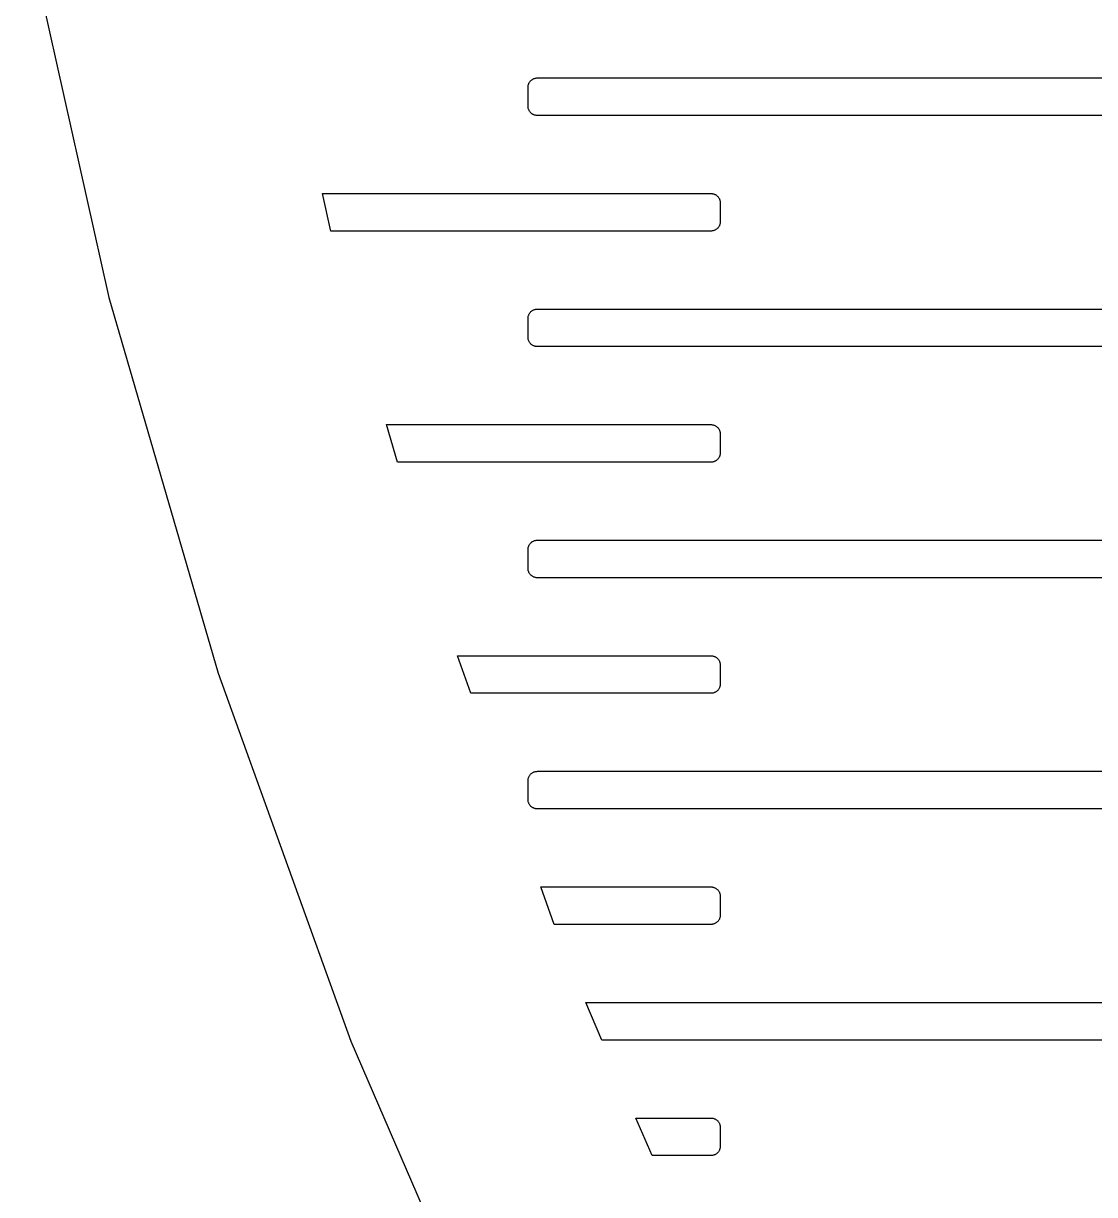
# Model space of a CAD drawing. Header units: metres. Extents: x -216 to 216, y -216 to 216.
# Drawn here: x -211.78 to -174.72, y -84.67 to -44.14 of the extents above; entities that cross this region are included whole.
import ezdxf

# ---------------------------------------------------------------- set-up
doc = ezdxf.new("R2010")
doc.units = ezdxf.units.M

msp = doc.modelspace()

# ---------------------------------------------------------------- linework, layer by layer
for p, q in [((-211.778, -40.3989), (-208.824, -53.6168)), ((-194.299, -46.2276), (-194.291, -46.2088)), ((-194.291, -46.2088), (-194.282, -46.1906)), ((-194.282, -46.1906), (-194.272, -46.173)), ((-194.272, -46.173), (-194.26, -46.1562)), ((-194.26, -46.1562), (-194.248, -46.14)), ((-194.248, -46.14), (-194.234, -46.1247)), ((-194.234, -46.1247), (-194.22, -46.1103)), ((-194.22, -46.1103), (-194.204, -46.0968)), ((-194.204, -46.0968), (-194.188, -46.0843)), ((-194.188, -46.0843), (-194.171, -46.0728)), ((-194.171, -46.0728), (-194.154, -46.0624)), ((-194.154, -46.0624), (-194.136, -46.0531)), ((-194.136, -46.0531), (-194.117, -46.045)), ((-194.117, -46.045), (-194.098, -46.0381)), ((-194.098, -46.0381), (-194.078, -46.0324)), ((-194.078, -46.0324), (-194.058, -46.028)), ((-194.058, -46.028), (-194.038, -46.0248)), ((-194.038, -46.0248), (-194.018, -46.0228)), ((-194.018, -46.0228), (-193.997, -46.0222)), ((-193.997, -46.0222), (-162.997, -46.0222)), ((-194.322, -46.3268), (-194.32, -46.3065)), ((-194.322, -46.3472), (-194.322, -46.3268)), ((-194.322, -46.9972), (-194.322, -46.3472)), ((-194.32, -46.3065), (-194.316, -46.2863)), ((-194.316, -46.2863), (-194.312, -46.2664)), ((-194.312, -46.2664), (-194.306, -46.2468)), ((-194.306, -46.2468), (-194.299, -46.2276)), ((-194.322, -47.0176), (-194.322, -46.9972)), ((-194.32, -47.0379), (-194.322, -47.0176)), ((-194.316, -47.0581), (-194.32, -47.0379)), ((-194.312, -47.078), (-194.316, -47.0581)), ((-194.306, -47.0976), (-194.312, -47.078)), ((-194.299, -47.1168), (-194.306, -47.0976)), ((-194.291, -47.1356), (-194.299, -47.1168)), ((-194.282, -47.1538), (-194.291, -47.1356)), ((-194.272, -47.1713), (-194.282, -47.1538)), ((-194.26, -47.1882), (-194.272, -47.1713)), ((-194.248, -47.2044), (-194.26, -47.1882)), ((-194.234, -47.2197), (-194.248, -47.2044)), ((-194.22, -47.2341), (-194.234, -47.2197)), ((-194.204, -47.2476), (-194.22, -47.2341)), ((-194.188, -47.2601), (-194.204, -47.2476)), ((-194.171, -47.2716), (-194.188, -47.2601)), ((-194.154, -47.282), (-194.171, -47.2716)), ((-194.136, -47.2913), (-194.154, -47.282)), ((-194.117, -47.2994), (-194.136, -47.2913)), ((-194.098, -47.3063), (-194.117, -47.2994)), ((-194.078, -47.312), (-194.098, -47.3063)), ((-194.058, -47.3164), (-194.078, -47.312)), ((-194.038, -47.3196), (-194.058, -47.3164)), ((-194.018, -47.3215), (-194.038, -47.3196)), ((-193.997, -47.3222), (-194.018, -47.3215)), ((-162.997, -47.3222), (-193.997, -47.3222)), ((-201.143, -51.3222), (-201.434, -50.0222)), ((-201.434, -50.0222), (-187.997, -50.0222)), ((-187.997, -50.0222), (-187.977, -50.0228)), ((-187.977, -50.0228), (-187.956, -50.0248)), ((-187.956, -50.0248), (-187.936, -50.028)), ((-187.936, -50.028), (-187.916, -50.0324)), ((-187.916, -50.0324), (-187.897, -50.0381)), ((-187.897, -50.0381), (-187.878, -50.045)), ((-187.878, -50.045), (-187.859, -50.0531)), ((-187.859, -50.0531), (-187.841, -50.0624)), ((-187.841, -50.0624), (-187.823, -50.0728)), ((-187.823, -50.0728), (-187.806, -50.0843)), ((-187.806, -50.0843), (-187.79, -50.0968)), ((-187.79, -50.0968), (-187.775, -50.1103)), ((-187.775, -50.1103), (-187.76, -50.1247)), ((-187.76, -50.1247), (-187.747, -50.14)), ((-187.747, -50.14), (-187.734, -50.1562)), ((-187.734, -50.1562), (-187.723, -50.173)), ((-187.723, -50.173), (-187.712, -50.1906)), ((-187.712, -50.1906), (-187.703, -50.2088)), ((-187.703, -50.2088), (-187.695, -50.2276)), ((-187.695, -50.2276), (-187.688, -50.2468)), ((-187.688, -50.2468), (-187.682, -50.2664)), ((-187.682, -50.2664), (-187.678, -50.2863)), ((-187.678, -50.2863), (-187.675, -50.3065)), ((-187.675, -50.3065), (-187.673, -50.3268)), ((-187.673, -50.3268), (-187.672, -50.3472)), ((-187.672, -50.3472), (-187.672, -50.9972)), ((-187.678, -51.0581), (-187.682, -51.078)), ((-187.675, -51.0379), (-187.678, -51.0581)), ((-187.673, -51.0176), (-187.675, -51.0379)), ((-187.672, -50.9972), (-187.673, -51.0176)), ((-187.997, -51.3222), (-201.143, -51.3222)), ((-187.977, -51.3215), (-187.997, -51.3222)), ((-187.956, -51.3196), (-187.977, -51.3215)), ((-187.936, -51.3164), (-187.956, -51.3196)), ((-187.916, -51.312), (-187.936, -51.3164)), ((-187.897, -51.3063), (-187.916, -51.312)), ((-187.878, -51.2994), (-187.897, -51.3063)), ((-187.859, -51.2913), (-187.878, -51.2994)), ((-187.841, -51.282), (-187.859, -51.2913)), ((-187.823, -51.2716), (-187.841, -51.282)), ((-187.806, -51.2601), (-187.823, -51.2716)), ((-187.79, -51.2476), (-187.806, -51.2601)), ((-187.775, -51.2341), (-187.79, -51.2476)), ((-187.76, -51.2197), (-187.775, -51.2341)), ((-187.747, -51.2044), (-187.76, -51.2197)), ((-187.734, -51.1882), (-187.747, -51.2044)), ((-187.723, -51.1713), (-187.734, -51.1882)), ((-187.712, -51.1538), (-187.723, -51.1713)), ((-187.703, -51.1356), (-187.712, -51.1538)), ((-187.695, -51.1168), (-187.703, -51.1356)), ((-187.688, -51.0976), (-187.695, -51.1168)), ((-187.682, -51.078), (-187.688, -51.0976)), ((-208.824, -53.6168), (-205.045, -66.6232)), ((-194.322, -54.3268), (-194.32, -54.3065)), ((-194.32, -54.3065), (-194.316, -54.2863)), ((-194.316, -54.2863), (-194.312, -54.2664)), ((-194.312, -54.2664), (-194.306, -54.2468)), ((-194.306, -54.2468), (-194.299, -54.2276)), ((-194.299, -54.2276), (-194.291, -54.2088)), ((-194.291, -54.2088), (-194.282, -54.1906)), ((-194.282, -54.1906), (-194.272, -54.173)), ((-194.272, -54.173), (-194.26, -54.1562)), ((-194.26, -54.1562), (-194.248, -54.14)), ((-194.248, -54.14), (-194.234, -54.1247)), ((-194.234, -54.1247), (-194.22, -54.1103)), ((-194.22, -54.1103), (-194.204, -54.0968)), ((-194.204, -54.0968), (-194.188, -54.0843)), ((-194.188, -54.0843), (-194.171, -54.0728)), ((-194.171, -54.0728), (-194.154, -54.0624)), ((-194.154, -54.0624), (-194.136, -54.0531)), ((-194.136, -54.0531), (-194.117, -54.045)), ((-194.117, -54.045), (-194.098, -54.0381)), ((-194.098, -54.0381), (-194.078, -54.0324)), ((-194.078, -54.0324), (-194.058, -54.028)), ((-194.058, -54.028), (-194.038, -54.0248)), ((-194.038, -54.0248), (-194.018, -54.0228)), ((-194.018, -54.0228), (-193.997, -54.0222)), ((-193.997, -54.0222), (-162.997, -54.0222)), ((-194.322, -54.3472), (-194.322, -54.3268)), ((-194.322, -54.9972), (-194.322, -54.3472)), ((-194.322, -55.0176), (-194.322, -54.9972)), ((-194.32, -55.0379), (-194.322, -55.0176)), ((-194.316, -55.0581), (-194.32, -55.0379)), ((-194.312, -55.078), (-194.316, -55.0581)), ((-194.306, -55.0976), (-194.312, -55.078)), ((-194.299, -55.1168), (-194.306, -55.0976)), ((-194.291, -55.1356), (-194.299, -55.1168)), ((-194.282, -55.1538), (-194.291, -55.1356)), ((-194.272, -55.1713), (-194.282, -55.1538)), ((-194.26, -55.1882), (-194.272, -55.1713)), ((-194.248, -55.2044), (-194.26, -55.1882)), ((-194.234, -55.2197), (-194.248, -55.2044)), ((-194.22, -55.2341), (-194.234, -55.2197)), ((-194.204, -55.2476), (-194.22, -55.2341)), ((-194.188, -55.2601), (-194.204, -55.2476)), ((-194.171, -55.2716), (-194.188, -55.2601)), ((-194.154, -55.282), (-194.171, -55.2716)), ((-194.136, -55.2913), (-194.154, -55.282)), ((-194.117, -55.2994), (-194.136, -55.2913)), ((-194.098, -55.3063), (-194.117, -55.2994)), ((-194.078, -55.312), (-194.098, -55.3063)), ((-194.058, -55.3164), (-194.078, -55.312)), ((-194.038, -55.3196), (-194.058, -55.3164)), ((-194.018, -55.3215), (-194.038, -55.3196)), ((-193.997, -55.3222), (-194.018, -55.3215)), ((-162.997, -55.3222), (-193.997, -55.3222)), ((-198.84, -59.3222), (-199.217, -58.0222)), ((-199.217, -58.0222), (-187.997, -58.0222)), ((-187.997, -58.0222), (-187.977, -58.0228)), ((-187.977, -58.0228), (-187.956, -58.0248)), ((-187.956, -58.0248), (-187.936, -58.028)), ((-187.936, -58.028), (-187.916, -58.0324)), ((-187.916, -58.0324), (-187.897, -58.0381)), ((-187.897, -58.0381), (-187.878, -58.045)), ((-187.878, -58.045), (-187.859, -58.0531)), ((-187.859, -58.0531), (-187.841, -58.0624)), ((-187.841, -58.0624), (-187.823, -58.0728)), ((-187.823, -58.0728), (-187.806, -58.0843)), ((-187.806, -58.0843), (-187.79, -58.0968)), ((-187.79, -58.0968), (-187.775, -58.1103)), ((-187.775, -58.1103), (-187.76, -58.1247)), ((-187.76, -58.1247), (-187.747, -58.14)), ((-187.747, -58.14), (-187.734, -58.1562)), ((-187.734, -58.1562), (-187.723, -58.173)), ((-187.723, -58.173), (-187.712, -58.1906)), ((-187.712, -58.1906), (-187.703, -58.2088)), ((-187.703, -58.2088), (-187.695, -58.2276)), ((-187.695, -58.2276), (-187.688, -58.2468)), ((-187.688, -58.2468), (-187.682, -58.2664)), ((-187.682, -58.2664), (-187.678, -58.2863)), ((-187.678, -58.2863), (-187.675, -58.3065)), ((-187.675, -58.3065), (-187.673, -58.3268)), ((-187.673, -58.3268), (-187.672, -58.3472)), ((-187.672, -58.3472), (-187.672, -58.9972)), ((-187.723, -59.1713), (-187.734, -59.1882)), ((-187.712, -59.1538), (-187.723, -59.1713)), ((-187.703, -59.1356), (-187.712, -59.1538)), ((-187.695, -59.1168), (-187.703, -59.1356)), ((-187.688, -59.0976), (-187.695, -59.1168)), ((-187.682, -59.078), (-187.688, -59.0976)), ((-187.678, -59.0581), (-187.682, -59.078)), ((-187.675, -59.0379), (-187.678, -59.0581)), ((-187.673, -59.0176), (-187.675, -59.0379)), ((-187.672, -58.9972), (-187.673, -59.0176)), ((-187.997, -59.3222), (-198.84, -59.3222)), ((-187.977, -59.3215), (-187.997, -59.3222)), ((-187.956, -59.3196), (-187.977, -59.3215)), ((-187.936, -59.3164), (-187.956, -59.3196)), ((-187.916, -59.312), (-187.936, -59.3164)), ((-187.897, -59.3063), (-187.916, -59.312)), ((-187.878, -59.2994), (-187.897, -59.3063)), ((-187.859, -59.2913), (-187.878, -59.2994)), ((-187.841, -59.282), (-187.859, -59.2913)), ((-187.823, -59.2716), (-187.841, -59.282)), ((-187.806, -59.2601), (-187.823, -59.2716)), ((-187.79, -59.2476), (-187.806, -59.2601)), ((-187.775, -59.2341), (-187.79, -59.2476)), ((-187.76, -59.2197), (-187.775, -59.2341)), ((-187.747, -59.2044), (-187.76, -59.2197)), ((-187.734, -59.1882), (-187.747, -59.2044)), ((-194.322, -62.3268), (-194.32, -62.3065)), ((-194.322, -62.3472), (-194.322, -62.3268)), ((-194.322, -62.9972), (-194.322, -62.3472)), ((-194.32, -62.3065), (-194.316, -62.2863)), ((-194.316, -62.2863), (-194.312, -62.2664)), ((-194.312, -62.2664), (-194.306, -62.2468)), ((-194.306, -62.2468), (-194.299, -62.2276)), ((-194.299, -62.2276), (-194.291, -62.2088)), ((-194.291, -62.2088), (-194.282, -62.1906)), ((-194.282, -62.1906), (-194.272, -62.173)), ((-194.272, -62.173), (-194.26, -62.1562)), ((-194.26, -62.1562), (-194.248, -62.14)), ((-194.248, -62.14), (-194.234, -62.1247)), ((-194.234, -62.1247), (-194.22, -62.1103)), ((-194.22, -62.1103), (-194.204, -62.0968)), ((-194.204, -62.0968), (-194.188, -62.0843)), ((-194.188, -62.0843), (-194.171, -62.0728)), ((-194.171, -62.0728), (-194.154, -62.0624)), ((-194.154, -62.0624), (-194.136, -62.0531)), ((-194.136, -62.0531), (-194.117, -62.045)), ((-194.117, -62.045), (-194.098, -62.0381)), ((-194.098, -62.0381), (-194.078, -62.0324)), ((-194.078, -62.0324), (-194.058, -62.028)), ((-194.058, -62.028), (-194.038, -62.0248)), ((-194.038, -62.0248), (-194.018, -62.0228)), ((-194.018, -62.0228), (-193.997, -62.0222)), ((-193.997, -62.0222), (-162.997, -62.0222)), ((-194.322, -63.0176), (-194.322, -62.9972)), ((-194.32, -63.0379), (-194.322, -63.0176)), ((-194.316, -63.0581), (-194.32, -63.0379)), ((-194.312, -63.078), (-194.316, -63.0581)), ((-194.306, -63.0976), (-194.312, -63.078)), ((-194.299, -63.1168), (-194.306, -63.0976)), ((-194.291, -63.1356), (-194.299, -63.1168)), ((-194.282, -63.1538), (-194.291, -63.1356)), ((-194.272, -63.1713), (-194.282, -63.1538)), ((-194.26, -63.1882), (-194.272, -63.1713)), ((-194.248, -63.2044), (-194.26, -63.1882)), ((-194.234, -63.2197), (-194.248, -63.2044)), ((-194.22, -63.2341), (-194.234, -63.2197)), ((-194.204, -63.2476), (-194.22, -63.2341)), ((-194.188, -63.2601), (-194.204, -63.2476)), ((-194.171, -63.2716), (-194.188, -63.2601)), ((-194.154, -63.282), (-194.171, -63.2716)), ((-194.136, -63.2913), (-194.154, -63.282)), ((-194.117, -63.2994), (-194.136, -63.2913)), ((-194.098, -63.3063), (-194.117, -63.2994)), ((-194.078, -63.312), (-194.098, -63.3063)), ((-194.058, -63.3164), (-194.078, -63.312)), ((-194.038, -63.3196), (-194.058, -63.3164)), ((-194.018, -63.3215), (-194.038, -63.3196)), ((-193.997, -63.3222), (-194.018, -63.3215)), ((-162.997, -63.3222), (-193.997, -63.3222)), ((-196.295, -67.3222), (-196.763, -66.0222)), ((-196.763, -66.0222), (-187.997, -66.0222)), ((-187.997, -66.0222), (-187.977, -66.0228)), ((-187.977, -66.0228), (-187.956, -66.0248)), ((-187.956, -66.0248), (-187.936, -66.028)), ((-187.936, -66.028), (-187.916, -66.0324)), ((-187.916, -66.0324), (-187.897, -66.0381)), ((-187.897, -66.0381), (-187.878, -66.045)), ((-187.878, -66.045), (-187.859, -66.0531)), ((-187.859, -66.0531), (-187.841, -66.0624)), ((-187.841, -66.0624), (-187.823, -66.0728)), ((-187.823, -66.0728), (-187.806, -66.0843)), ((-187.806, -66.0843), (-187.79, -66.0968)), ((-187.79, -66.0968), (-187.775, -66.1103)), ((-187.775, -66.1103), (-187.76, -66.1247)), ((-187.76, -66.1247), (-187.747, -66.14)), ((-187.747, -66.14), (-187.734, -66.1562)), ((-187.734, -66.1562), (-187.723, -66.173)), ((-187.723, -66.173), (-187.712, -66.1906)), ((-187.712, -66.1906), (-187.703, -66.2088)), ((-187.703, -66.2088), (-187.695, -66.2276)), ((-187.695, -66.2276), (-187.688, -66.2468)), ((-187.688, -66.2468), (-187.682, -66.2664)), ((-187.682, -66.2664), (-187.678, -66.2863)), ((-187.678, -66.2863), (-187.675, -66.3065)), ((-187.675, -66.3065), (-187.673, -66.3268)), ((-187.673, -66.3268), (-187.672, -66.3472)), ((-187.672, -66.3472), (-187.672, -66.9972)), ((-205.045, -66.6232), (-200.457, -79.3666)), ((-187.859, -67.2913), (-187.878, -67.2994)), ((-187.841, -67.282), (-187.859, -67.2913)), ((-187.823, -67.2716), (-187.841, -67.282)), ((-187.806, -67.2601), (-187.823, -67.2716)), ((-187.79, -67.2476), (-187.806, -67.2601)), ((-187.775, -67.2341), (-187.79, -67.2476)), ((-187.76, -67.2197), (-187.775, -67.2341)), ((-187.747, -67.2044), (-187.76, -67.2197)), ((-187.734, -67.1882), (-187.747, -67.2044)), ((-187.723, -67.1713), (-187.734, -67.1882)), ((-187.712, -67.1538), (-187.723, -67.1713)), ((-187.703, -67.1356), (-187.712, -67.1538)), ((-187.695, -67.1168), (-187.703, -67.1356)), ((-187.688, -67.0976), (-187.695, -67.1168)), ((-187.682, -67.078), (-187.688, -67.0976)), ((-187.678, -67.0581), (-187.682, -67.078)), ((-187.675, -67.0379), (-187.678, -67.0581)), ((-187.673, -67.0176), (-187.675, -67.0379)), ((-187.672, -66.9972), (-187.673, -67.0176)), ((-187.997, -67.3222), (-196.295, -67.3222)), ((-187.977, -67.3215), (-187.997, -67.3222)), ((-187.956, -67.3196), (-187.977, -67.3215)), ((-187.936, -67.3164), (-187.956, -67.3196)), ((-187.916, -67.312), (-187.936, -67.3164)), ((-187.897, -67.3063), (-187.916, -67.312)), ((-187.878, -67.2994), (-187.897, -67.3063)), ((-194.248, -70.14), (-194.234, -70.1247)), ((-194.234, -70.1247), (-194.22, -70.1103)), ((-194.22, -70.1103), (-194.204, -70.0968)), ((-194.204, -70.0968), (-194.188, -70.0843)), ((-194.188, -70.0843), (-194.171, -70.0728)), ((-194.171, -70.0728), (-194.154, -70.0624)), ((-194.154, -70.0624), (-194.136, -70.0531)), ((-194.136, -70.0531), (-194.117, -70.045)), ((-194.117, -70.045), (-194.098, -70.0381)), ((-194.098, -70.0381), (-194.078, -70.0324)), ((-194.078, -70.0324), (-194.058, -70.028)), ((-194.058, -70.028), (-194.038, -70.0248)), ((-194.038, -70.0248), (-194.018, -70.0228)), ((-194.018, -70.0228), (-193.997, -70.0222)), ((-193.997, -70.0222), (-162.997, -70.0222)), ((-194.322, -70.3268), (-194.32, -70.3065)), ((-194.322, -70.3472), (-194.322, -70.3268)), ((-194.322, -70.9972), (-194.322, -70.3472)), ((-194.32, -70.3065), (-194.316, -70.2863)), ((-194.316, -70.2863), (-194.312, -70.2664)), ((-194.312, -70.2664), (-194.306, -70.2468)), ((-194.306, -70.2468), (-194.299, -70.2276)), ((-194.299, -70.2276), (-194.291, -70.2088)), ((-194.291, -70.2088), (-194.282, -70.1906)), ((-194.282, -70.1906), (-194.272, -70.173)), ((-194.272, -70.173), (-194.26, -70.1562)), ((-194.26, -70.1562), (-194.248, -70.14)), ((-194.322, -71.0176), (-194.322, -70.9972)), ((-194.32, -71.0379), (-194.322, -71.0176)), ((-194.316, -71.0581), (-194.32, -71.0379)), ((-194.312, -71.078), (-194.316, -71.0581)), ((-194.306, -71.0976), (-194.312, -71.078)), ((-194.299, -71.1168), (-194.306, -71.0976)), ((-194.291, -71.1356), (-194.299, -71.1168)), ((-194.282, -71.1538), (-194.291, -71.1356)), ((-194.272, -71.1713), (-194.282, -71.1538)), ((-194.26, -71.1882), (-194.272, -71.1713)), ((-194.248, -71.2044), (-194.26, -71.1882)), ((-194.234, -71.2197), (-194.248, -71.2044)), ((-194.22, -71.2341), (-194.234, -71.2197)), ((-194.204, -71.2476), (-194.22, -71.2341)), ((-194.188, -71.2601), (-194.204, -71.2476)), ((-194.171, -71.2716), (-194.188, -71.2601)), ((-194.154, -71.282), (-194.171, -71.2716)), ((-194.136, -71.2913), (-194.154, -71.282)), ((-194.117, -71.2994), (-194.136, -71.2913)), ((-194.098, -71.3063), (-194.117, -71.2994)), ((-194.078, -71.312), (-194.098, -71.3063)), ((-194.058, -71.3164), (-194.078, -71.312)), ((-194.038, -71.3196), (-194.058, -71.3164)), ((-194.018, -71.3215), (-194.038, -71.3196)), ((-193.997, -71.3222), (-194.018, -71.3215)), ((-162.997, -71.3222), (-193.997, -71.3222)), ((-193.415, -75.3222), (-193.883, -74.0222)), ((-193.883, -74.0222), (-187.997, -74.0222)), ((-187.997, -74.0222), (-187.977, -74.0228)), ((-187.977, -74.0228), (-187.956, -74.0248)), ((-187.956, -74.0248), (-187.936, -74.028)), ((-187.936, -74.028), (-187.916, -74.0324)), ((-187.916, -74.0324), (-187.897, -74.0381)), ((-187.897, -74.0381), (-187.878, -74.045)), ((-187.878, -74.045), (-187.859, -74.0531)), ((-187.859, -74.0531), (-187.841, -74.0624)), ((-187.841, -74.0624), (-187.823, -74.0728)), ((-187.823, -74.0728), (-187.806, -74.0843)), ((-187.806, -74.0843), (-187.79, -74.0968)), ((-187.79, -74.0968), (-187.775, -74.1103)), ((-187.775, -74.1103), (-187.76, -74.1247)), ((-187.76, -74.1247), (-187.747, -74.14)), ((-187.747, -74.14), (-187.734, -74.1562)), ((-187.734, -74.1562), (-187.723, -74.173)), ((-187.723, -74.173), (-187.712, -74.1906)), ((-187.712, -74.1906), (-187.703, -74.2088)), ((-187.703, -74.2088), (-187.695, -74.2276)), ((-187.695, -74.2276), (-187.688, -74.2468)), ((-187.688, -74.2468), (-187.682, -74.2664)), ((-187.682, -74.2664), (-187.678, -74.2863)), ((-187.678, -74.2863), (-187.675, -74.3065)), ((-187.675, -74.3065), (-187.673, -74.3268)), ((-187.673, -74.3268), (-187.672, -74.3472)), ((-187.672, -74.3472), (-187.672, -74.9972)), ((-187.997, -75.3222), (-193.415, -75.3222)), ((-187.977, -75.3215), (-187.997, -75.3222)), ((-187.956, -75.3196), (-187.977, -75.3215)), ((-187.936, -75.3164), (-187.956, -75.3196)), ((-187.916, -75.312), (-187.936, -75.3164)), ((-187.897, -75.3063), (-187.916, -75.312)), ((-187.878, -75.2994), (-187.897, -75.3063)), ((-187.859, -75.2913), (-187.878, -75.2994)), ((-187.841, -75.282), (-187.859, -75.2913)), ((-187.823, -75.2716), (-187.841, -75.282)), ((-187.806, -75.2601), (-187.823, -75.2716)), ((-187.79, -75.2476), (-187.806, -75.2601)), ((-187.775, -75.2341), (-187.79, -75.2476)), ((-187.76, -75.2197), (-187.775, -75.2341)), ((-187.747, -75.2044), (-187.76, -75.2197)), ((-187.734, -75.1882), (-187.747, -75.2044)), ((-187.723, -75.1713), (-187.734, -75.1882)), ((-187.712, -75.1538), (-187.723, -75.1713)), ((-187.703, -75.1356), (-187.712, -75.1538)), ((-187.695, -75.1168), (-187.703, -75.1356)), ((-187.688, -75.0976), (-187.695, -75.1168)), ((-187.682, -75.078), (-187.688, -75.0976)), ((-187.678, -75.0581), (-187.682, -75.078)), ((-187.675, -75.0379), (-187.678, -75.0581)), ((-187.673, -75.0176), (-187.675, -75.0379)), ((-187.672, -74.9972), (-187.673, -75.0176)), ((-191.764, -79.3222), (-192.326, -78.0222)), ((-192.326, -78.0222), (-162.997, -78.0222)), ((-200.457, -79.3666), (-195.078, -91.7968)), ((-162.997, -79.3222), (-191.764, -79.3222)), ((-190.033, -83.3222), (-190.595, -82.0222)), ((-190.595, -82.0222), (-187.997, -82.0222)), ((-187.997, -82.0222), (-187.977, -82.0228)), ((-187.977, -82.0228), (-187.956, -82.0248)), ((-187.956, -82.0248), (-187.936, -82.028)), ((-187.936, -82.028), (-187.916, -82.0324)), ((-187.916, -82.0324), (-187.897, -82.0381)), ((-187.897, -82.0381), (-187.878, -82.045)), ((-187.878, -82.045), (-187.859, -82.0531)), ((-187.859, -82.0531), (-187.841, -82.0624)), ((-187.841, -82.0624), (-187.823, -82.0728)), ((-187.823, -82.0728), (-187.806, -82.0843)), ((-187.806, -82.0843), (-187.79, -82.0968)), ((-187.79, -82.0968), (-187.775, -82.1103)), ((-187.775, -82.1103), (-187.76, -82.1247)), ((-187.76, -82.1247), (-187.747, -82.14)), ((-187.747, -82.14), (-187.734, -82.1562)), ((-187.734, -82.1562), (-187.723, -82.173)), ((-187.723, -82.173), (-187.712, -82.1906)), ((-187.712, -82.1906), (-187.703, -82.2088)), ((-187.703, -82.2088), (-187.695, -82.2276)), ((-187.695, -82.2276), (-187.688, -82.2468)), ((-187.688, -82.2468), (-187.682, -82.2664)), ((-187.682, -82.2664), (-187.678, -82.2863)), ((-187.678, -82.2863), (-187.675, -82.3065)), ((-187.675, -82.3065), (-187.673, -82.3268)), ((-187.673, -82.3268), (-187.672, -82.3472)), ((-187.672, -82.3472), (-187.672, -82.9972)), ((-187.688, -83.0976), (-187.695, -83.1168)), ((-187.682, -83.078), (-187.688, -83.0976)), ((-187.678, -83.0581), (-187.682, -83.078)), ((-187.675, -83.0379), (-187.678, -83.0581)), ((-187.673, -83.0176), (-187.675, -83.0379)), ((-187.672, -82.9972), (-187.673, -83.0176)), ((-187.997, -83.3222), (-190.033, -83.3222)), ((-187.977, -83.3215), (-187.997, -83.3222)), ((-187.956, -83.3196), (-187.977, -83.3215)), ((-187.936, -83.3164), (-187.956, -83.3196)), ((-187.916, -83.312), (-187.936, -83.3164)), ((-187.897, -83.3063), (-187.916, -83.312)), ((-187.878, -83.2994), (-187.897, -83.3063)), ((-187.859, -83.2913), (-187.878, -83.2994)), ((-187.841, -83.282), (-187.859, -83.2913)), ((-187.823, -83.2716), (-187.841, -83.282)), ((-187.806, -83.2601), (-187.823, -83.2716)), ((-187.79, -83.2476), (-187.806, -83.2601)), ((-187.775, -83.2341), (-187.79, -83.2476)), ((-187.76, -83.2197), (-187.775, -83.2341)), ((-187.747, -83.2044), (-187.76, -83.2197)), ((-187.734, -83.1882), (-187.747, -83.2044)), ((-187.723, -83.1713), (-187.734, -83.1882)), ((-187.712, -83.1538), (-187.723, -83.1713)), ((-187.703, -83.1356), (-187.712, -83.1538)), ((-187.695, -83.1168), (-187.703, -83.1356))]:
    msp.add_line(p, q)

doc.saveas('drawing.dxf')
